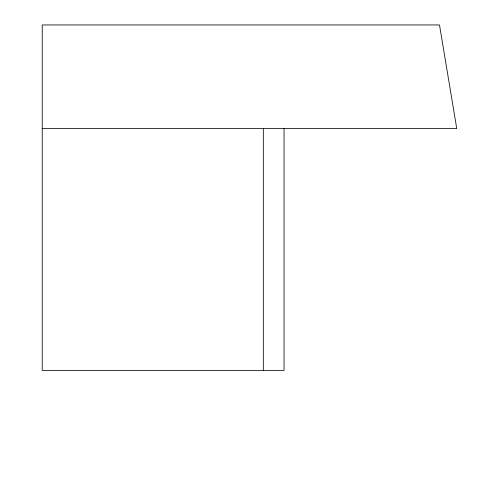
<?xml version="1.0" encoding="UTF-8"?>
<svg xmlns="http://www.w3.org/2000/svg" width="499" height="499" viewBox="0 0 499 499"><rect width="100%" height="100%" fill="white"/><g stroke="black" fill="none" stroke-linecap="round" stroke-linejoin="round"><path stroke-width="0.75" d="M42.24 128.58L456.76 128.58L439.488 24.95L42.24 24.95L42.24 370.389L284.043 370.389L284.043 128.58M263.316 128.58L263.316 370.389"/></g></svg>
